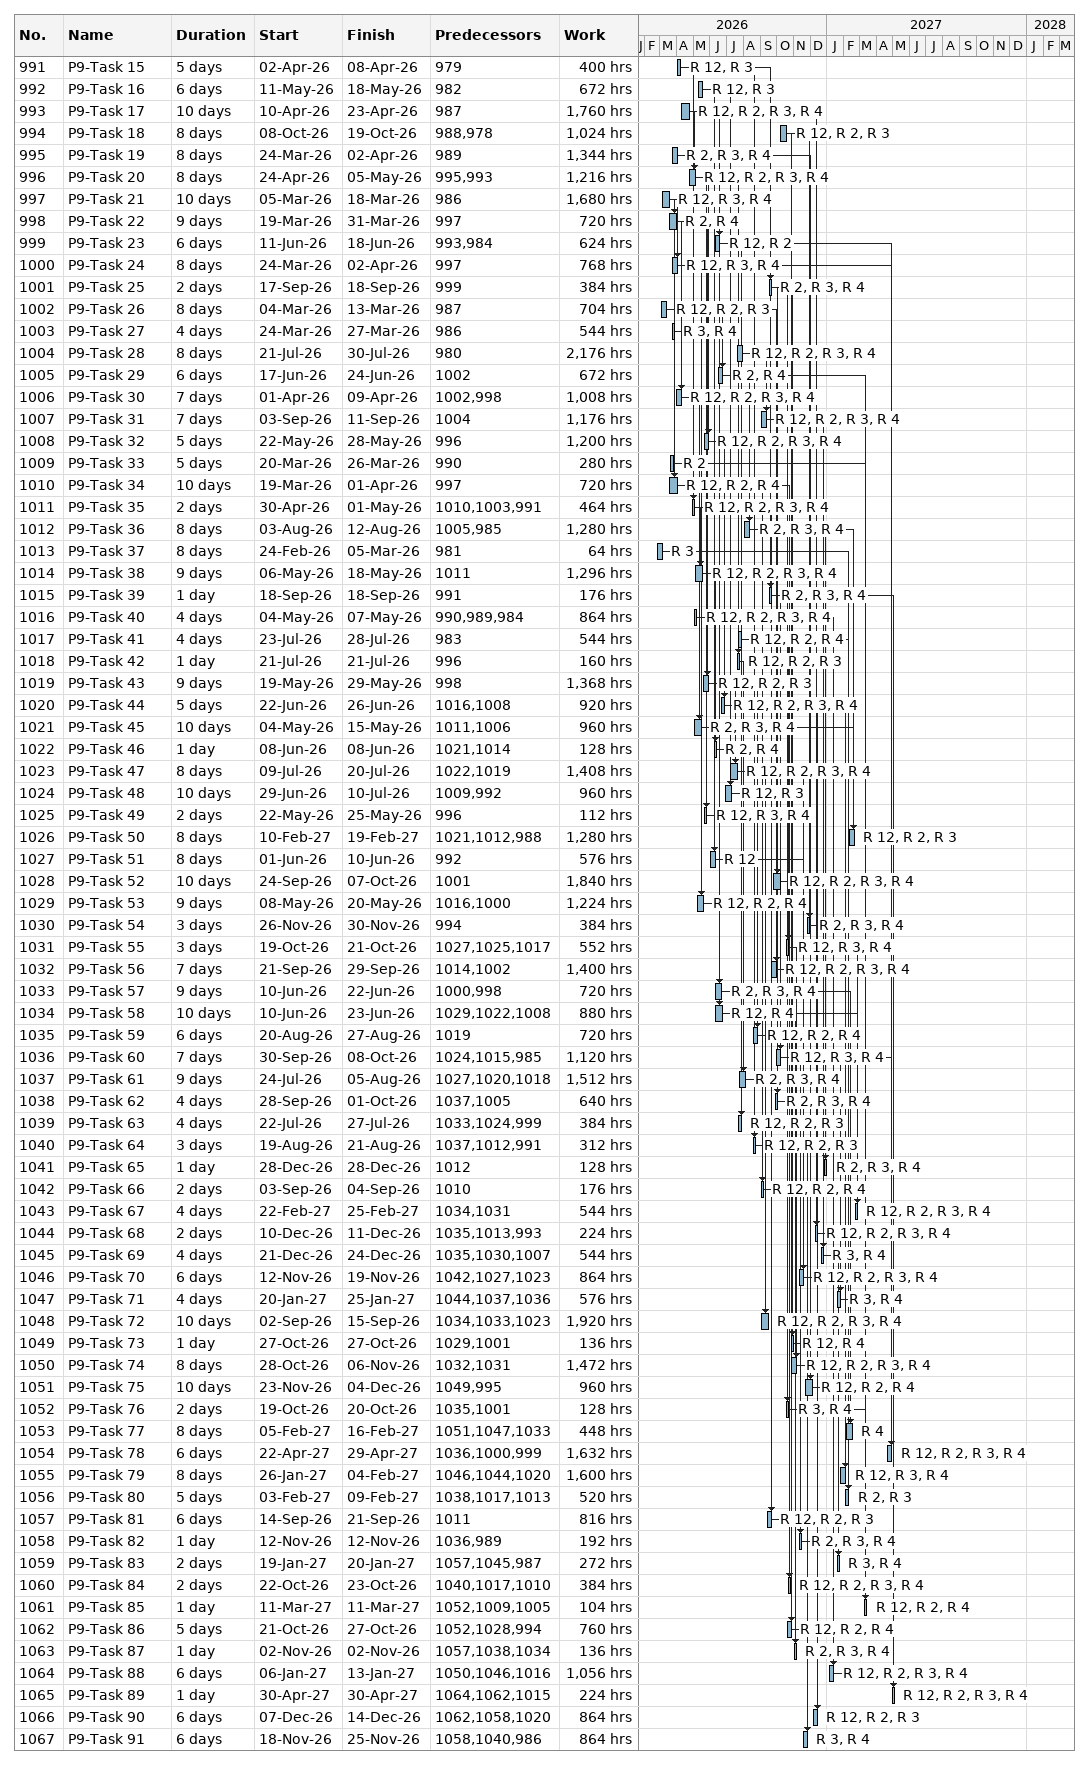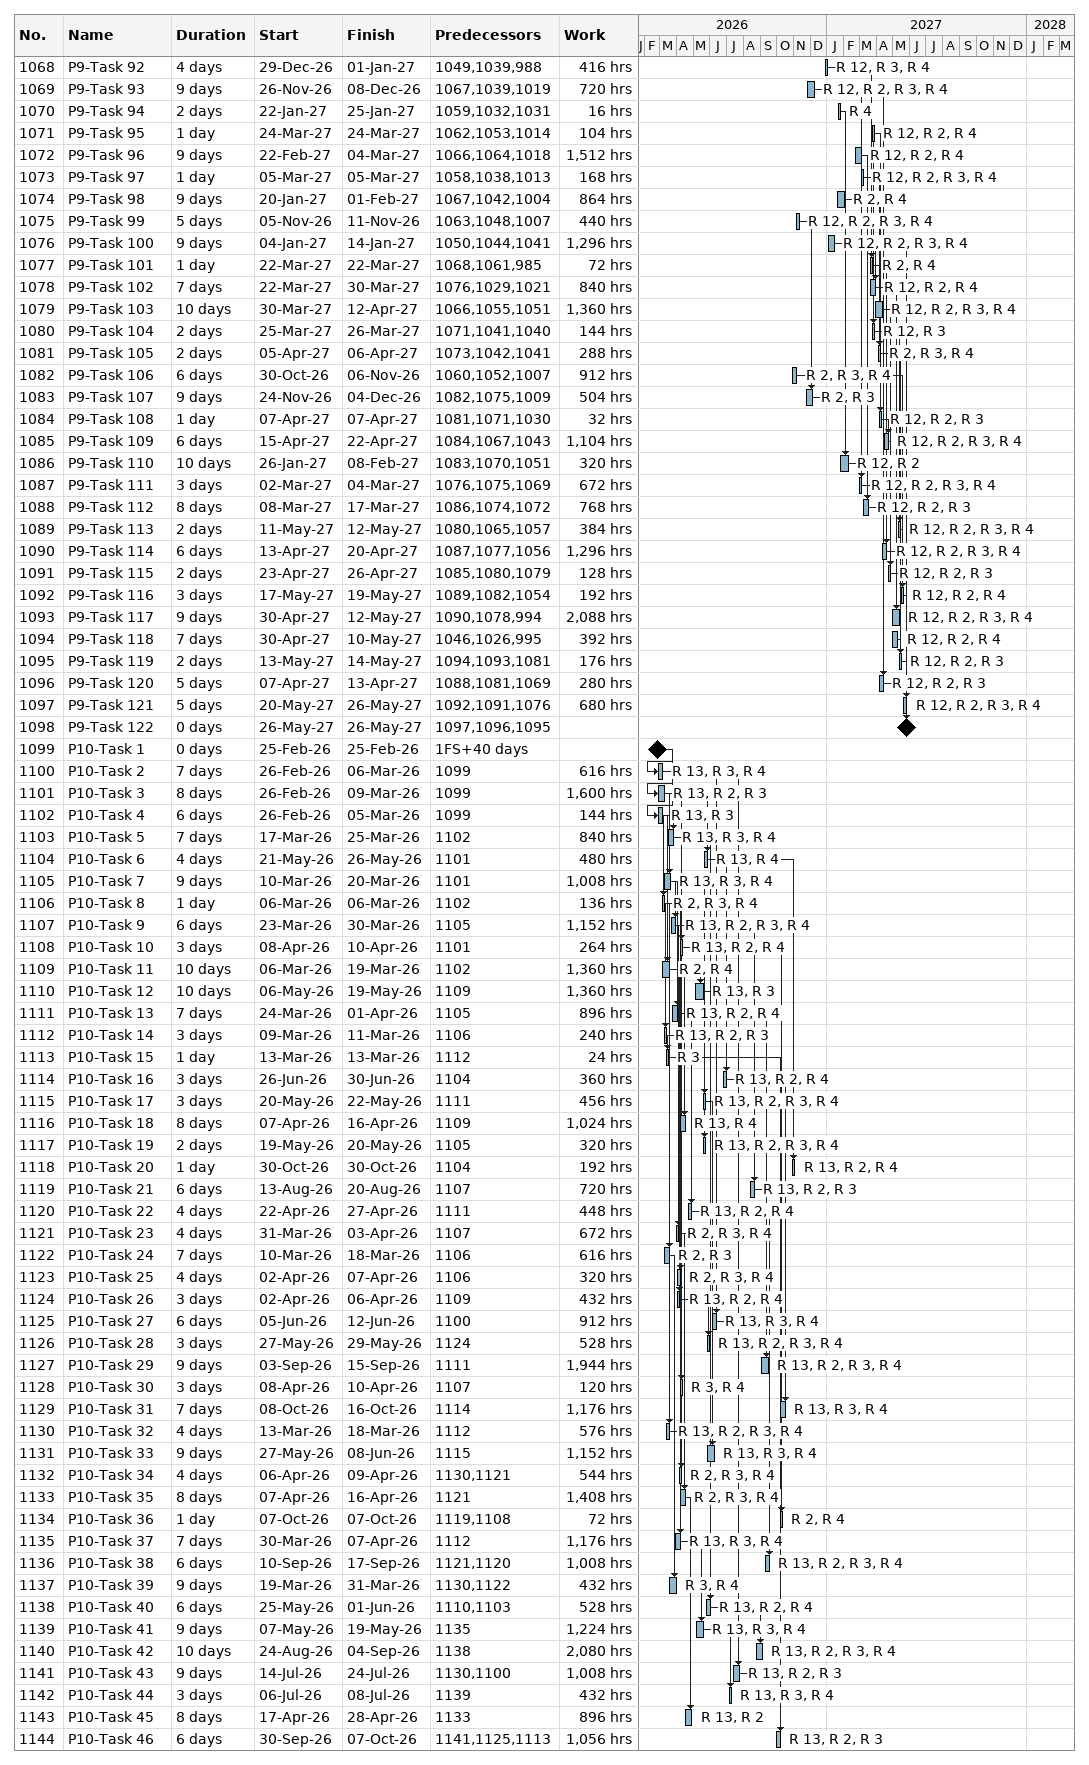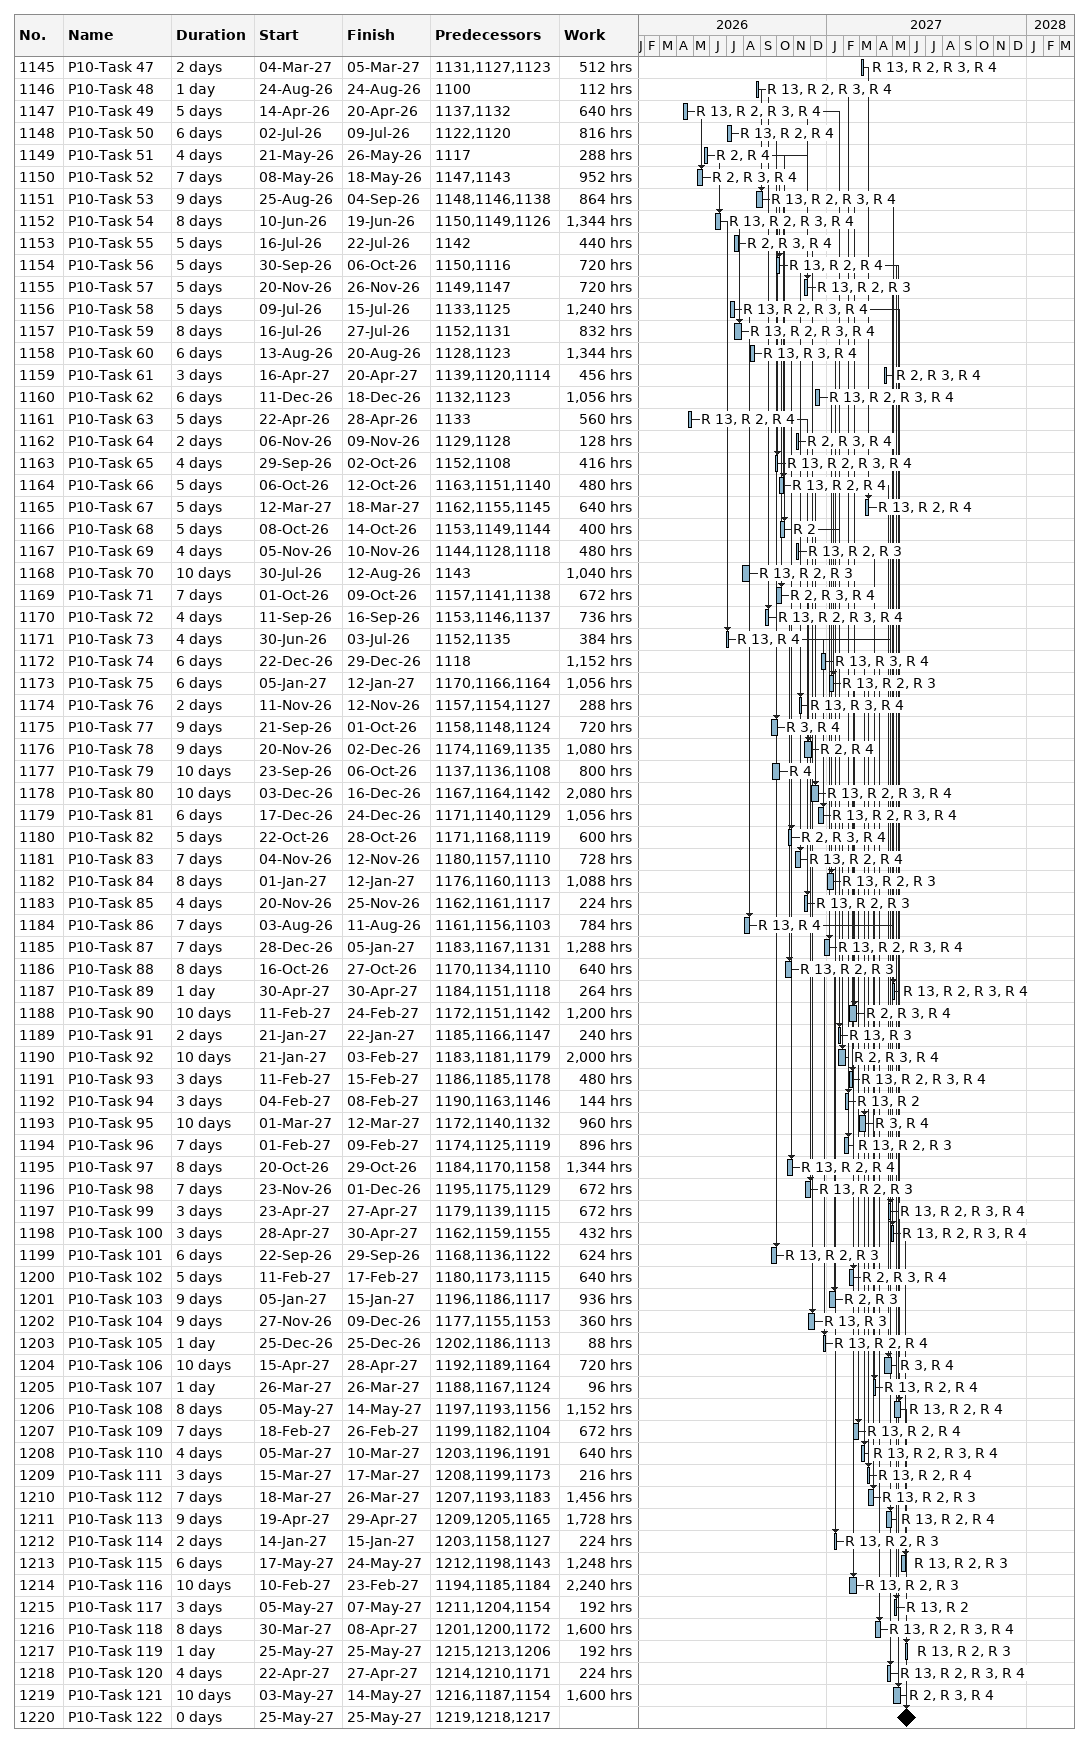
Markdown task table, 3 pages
| ID | Task | Duration | Start | Finish | Predecessors | Resources | Work (h) |
|---|---|---|---|---|---|---|---|
| 991 | P9-Task 15 | 5d | 2026-04-02 | 2026-04-08 | 979 | R 12, R 3 | 400 |
| 992 | P9-Task 16 | 6d | 2026-05-11 | 2026-05-18 | 982 | R 12, R 3 | 672 |
| 993 | P9-Task 17 | 10d | 2026-04-10 | 2026-04-23 | 987 | R 12, R 2, R 3, R 4 | 1760 |
| 994 | P9-Task 18 | 8d | 2026-10-08 | 2026-10-19 | 988, 978 | R 12, R 2, R 3 | 1024 |
| 995 | P9-Task 19 | 8d | 2026-03-24 | 2026-04-02 | 989 | R 2, R 3, R 4 | 1344 |
| 996 | P9-Task 20 | 8d | 2026-04-24 | 2026-05-05 | 995, 993 | R 12, R 2, R 3, R 4 | 1216 |
| 997 | P9-Task 21 | 10d | 2026-03-05 | 2026-03-18 | 986 | R 12, R 3, R 4 | 1680 |
| 998 | P9-Task 22 | 9d | 2026-03-19 | 2026-03-31 | 997 | R 2, R 4 | 720 |
| 999 | P9-Task 23 | 6d | 2026-06-11 | 2026-06-18 | 993, 984 | R 12, R 2 | 624 |
| 1000 | P9-Task 24 | 8d | 2026-03-24 | 2026-04-02 | 997 | R 12, R 3, R 4 | 768 |
| 1001 | P9-Task 25 | 2d | 2026-09-17 | 2026-09-18 | 999 | R 2, R 3, R 4 | 384 |
| 1002 | P9-Task 26 | 8d | 2026-03-04 | 2026-03-13 | 987 | R 12, R 2, R 3 | 704 |
| 1003 | P9-Task 27 | 4d | 2026-03-24 | 2026-03-27 | 986 | R 3, R 4 | 544 |
| 1004 | P9-Task 28 | 8d | 2026-07-21 | 2026-07-30 | 980 | R 12, R 2, R 3, R 4 | 2176 |
| 1005 | P9-Task 29 | 6d | 2026-06-17 | 2026-06-24 | 1002 | R 2, R 4 | 672 |
| 1006 | P9-Task 30 | 7d | 2026-04-01 | 2026-04-09 | 1002, 998 | R 12, R 2, R 3, R 4 | 1008 |
| 1007 | P9-Task 31 | 7d | 2026-09-03 | 2026-09-11 | 1004 | R 12, R 2, R 3, R 4 | 1176 |
| 1008 | P9-Task 32 | 5d | 2026-05-22 | 2026-05-28 | 996 | R 12, R 2, R 3, R 4 | 1200 |
| 1009 | P9-Task 33 | 5d | 2026-03-20 | 2026-03-26 | 990 | R 2 | 280 |
| 1010 | P9-Task 34 | 10d | 2026-03-19 | 2026-04-01 | 997 | R 12, R 2, R 4 | 720 |
| 1011 | P9-Task 35 | 2d | 2026-04-30 | 2026-05-01 | 1010, 1003, 991 | R 12, R 2, R 3, R 4 | 464 |
| 1012 | P9-Task 36 | 8d | 2026-08-03 | 2026-08-12 | 1005, 985 | R 2, R 3, R 4 | 1280 |
| 1013 | P9-Task 37 | 8d | 2026-02-24 | 2026-03-05 | 981 | R 3 | 64 |
| 1014 | P9-Task 38 | 9d | 2026-05-06 | 2026-05-18 | 1011 | R 12, R 2, R 3, R 4 | 1296 |
| 1015 | P9-Task 39 | 1d | 2026-09-18 | 2026-09-18 | 991 | R 2, R 3, R 4 | 176 |
| 1016 | P9-Task 40 | 4d | 2026-05-04 | 2026-05-07 | 990, 989, 984 | R 12, R 2, R 3, R 4 | 864 |
| 1017 | P9-Task 41 | 4d | 2026-07-23 | 2026-07-28 | 983 | R 12, R 2, R 4 | 544 |
| 1018 | P9-Task 42 | 1d | 2026-07-21 | 2026-07-21 | 996 | R 12, R 2, R 3 | 160 |
| 1019 | P9-Task 43 | 9d | 2026-05-19 | 2026-05-29 | 998 | R 12, R 2, R 3 | 1368 |
| 1020 | P9-Task 44 | 5d | 2026-06-22 | 2026-06-26 | 1016, 1008 | R 12, R 2, R 3, R 4 | 920 |
| 1021 | P9-Task 45 | 10d | 2026-05-04 | 2026-05-15 | 1011, 1006 | R 2, R 3, R 4 | 960 |
| 1022 | P9-Task 46 | 1d | 2026-06-08 | 2026-06-08 | 1021, 1014 | R 2, R 4 | 128 |
| 1023 | P9-Task 47 | 8d | 2026-07-09 | 2026-07-20 | 1022, 1019 | R 12, R 2, R 3, R 4 | 1408 |
| 1024 | P9-Task 48 | 10d | 2026-06-29 | 2026-07-10 | 1009, 992 | R 12, R 3 | 960 |
| 1025 | P9-Task 49 | 2d | 2026-05-22 | 2026-05-25 | 996 | R 12, R 3, R 4 | 112 |
| 1026 | P9-Task 50 | 8d | 2027-02-10 | 2027-02-19 | 1021, 1012, 988 | R 12, R 2, R 3 | 1280 |
| 1027 | P9-Task 51 | 8d | 2026-06-01 | 2026-06-10 | 992 | R 12 | 576 |
| 1028 | P9-Task 52 | 10d | 2026-09-24 | 2026-10-07 | 1001 | R 12, R 2, R 3, R 4 | 1840 |
| 1029 | P9-Task 53 | 9d | 2026-05-08 | 2026-05-20 | 1016, 1000 | R 12, R 2, R 4 | 1224 |
| 1030 | P9-Task 54 | 3d | 2026-11-26 | 2026-11-30 | 994 | R 2, R 3, R 4 | 384 |
| 1031 | P9-Task 55 | 3d | 2026-10-19 | 2026-10-21 | 1027, 1025, 1017 | R 12, R 3, R 4 | 552 |
| 1032 | P9-Task 56 | 7d | 2026-09-21 | 2026-09-29 | 1014, 1002 | R 12, R 2, R 3, R 4 | 1400 |
| 1033 | P9-Task 57 | 9d | 2026-06-10 | 2026-06-22 | 1000, 998 | R 2, R 3, R 4 | 720 |
| 1034 | P9-Task 58 | 10d | 2026-06-10 | 2026-06-23 | 1029, 1022, 1008 | R 12, R 4 | 880 |
| 1035 | P9-Task 59 | 6d | 2026-08-20 | 2026-08-27 | 1019 | R 12, R 2, R 4 | 720 |
| 1036 | P9-Task 60 | 7d | 2026-09-30 | 2026-10-08 | 1024, 1015, 985 | R 12, R 3, R 4 | 1120 |
| 1037 | P9-Task 61 | 9d | 2026-07-24 | 2026-08-05 | 1027, 1020, 1018 | R 2, R 3, R 4 | 1512 |
| 1038 | P9-Task 62 | 4d | 2026-09-28 | 2026-10-01 | 1037, 1005 | R 2, R 3, R 4 | 640 |
| 1039 | P9-Task 63 | 4d | 2026-07-22 | 2026-07-27 | 1033, 1024, 999 | R 12, R 2, R 3 | 384 |
| 1040 | P9-Task 64 | 3d | 2026-08-19 | 2026-08-21 | 1037, 1012, 991 | R 12, R 2, R 3 | 312 |
| 1041 | P9-Task 65 | 1d | 2026-12-28 | 2026-12-28 | 1012 | R 2, R 3, R 4 | 128 |
| 1042 | P9-Task 66 | 2d | 2026-09-03 | 2026-09-04 | 1010 | R 12, R 2, R 4 | 176 |
| 1043 | P9-Task 67 | 4d | 2027-02-22 | 2027-02-25 | 1034, 1031 | R 12, R 2, R 3, R 4 | 544 |
| 1044 | P9-Task 68 | 2d | 2026-12-10 | 2026-12-11 | 1035, 1013, 993 | R 12, R 2, R 3, R 4 | 224 |
| 1045 | P9-Task 69 | 4d | 2026-12-21 | 2026-12-24 | 1035, 1030, 1007 | R 3, R 4 | 544 |
| 1046 | P9-Task 70 | 6d | 2026-11-12 | 2026-11-19 | 1042, 1027, 1023 | R 12, R 2, R 3, R 4 | 864 |
| 1047 | P9-Task 71 | 4d | 2027-01-20 | 2027-01-25 | 1044, 1037, 1036 | R 3, R 4 | 576 |
| 1048 | P9-Task 72 | 10d | 2026-09-02 | 2026-09-15 | 1034, 1033, 1023 | R 12, R 2, R 3, R 4 | 1920 |
| 1049 | P9-Task 73 | 1d | 2026-10-27 | 2026-10-27 | 1029, 1001 | R 12, R 4 | 136 |
| 1050 | P9-Task 74 | 8d | 2026-10-28 | 2026-11-06 | 1032, 1031 | R 12, R 2, R 3, R 4 | 1472 |
| 1051 | P9-Task 75 | 10d | 2026-11-23 | 2026-12-04 | 1049, 995 | R 12, R 2, R 4 | 960 |
| 1052 | P9-Task 76 | 2d | 2026-10-19 | 2026-10-20 | 1035, 1001 | R 3, R 4 | 128 |
| 1053 | P9-Task 77 | 8d | 2027-02-05 | 2027-02-16 | 1051, 1047, 1033 | R 4 | 448 |
| 1054 | P9-Task 78 | 6d | 2027-04-22 | 2027-04-29 | 1036, 1000, 999 | R 12, R 2, R 3, R 4 | 1632 |
| 1055 | P9-Task 79 | 8d | 2027-01-26 | 2027-02-04 | 1046, 1044, 1020 | R 12, R 3, R 4 | 1600 |
| 1056 | P9-Task 80 | 5d | 2027-02-03 | 2027-02-09 | 1038, 1017, 1013 | R 2, R 3 | 520 |
| 1057 | P9-Task 81 | 6d | 2026-09-14 | 2026-09-21 | 1011 | R 12, R 2, R 3 | 816 |
| 1058 | P9-Task 82 | 1d | 2026-11-12 | 2026-11-12 | 1036, 989 | R 2, R 3, R 4 | 192 |
| 1059 | P9-Task 83 | 2d | 2027-01-19 | 2027-01-20 | 1057, 1045, 987 | R 3, R 4 | 272 |
| 1060 | P9-Task 84 | 2d | 2026-10-22 | 2026-10-23 | 1040, 1017, 1010 | R 12, R 2, R 3, R 4 | 384 |
| 1061 | P9-Task 85 | 1d | 2027-03-11 | 2027-03-11 | 1052, 1009, 1005 | R 12, R 2, R 4 | 104 |
| 1062 | P9-Task 86 | 5d | 2026-10-21 | 2026-10-27 | 1052, 1028, 994 | R 12, R 2, R 4 | 760 |
| 1063 | P9-Task 87 | 1d | 2026-11-02 | 2026-11-02 | 1057, 1038, 1034 | R 2, R 3, R 4 | 136 |
| 1064 | P9-Task 88 | 6d | 2027-01-06 | 2027-01-13 | 1050, 1046, 1016 | R 12, R 2, R 3, R 4 | 1056 |
| 1065 | P9-Task 89 | 1d | 2027-04-30 | 2027-04-30 | 1064, 1062, 1015 | R 12, R 2, R 3, R 4 | 224 |
| 1066 | P9-Task 90 | 6d | 2026-12-07 | 2026-12-14 | 1062, 1058, 1020 | R 12, R 2, R 3 | 864 |
| 1067 | P9-Task 91 | 6d | 2026-11-18 | 2026-11-25 | 1058, 1040, 986 | R 3, R 4 | 864 |
| 1068 | P9-Task 92 | 4d | 2026-12-29 | 2027-01-01 | 1049, 1039, 988 | R 12, R 3, R 4 | 416 |
| 1069 | P9-Task 93 | 9d | 2026-11-26 | 2026-12-08 | 1067, 1039, 1019 | R 12, R 2, R 3, R 4 | 720 |
| 1070 | P9-Task 94 | 2d | 2027-01-22 | 2027-01-25 | 1059, 1032, 1031 | R 4 | 16 |
| 1071 | P9-Task 95 | 1d | 2027-03-24 | 2027-03-24 | 1062, 1053, 1014 | R 12, R 2, R 4 | 104 |
| 1072 | P9-Task 96 | 9d | 2027-02-22 | 2027-03-04 | 1066, 1064, 1018 | R 12, R 2, R 4 | 1512 |
| 1073 | P9-Task 97 | 1d | 2027-03-05 | 2027-03-05 | 1058, 1038, 1013 | R 12, R 2, R 3, R 4 | 168 |
| 1074 | P9-Task 98 | 9d | 2027-01-20 | 2027-02-01 | 1067, 1042, 1004 | R 2, R 4 | 864 |
| 1075 | P9-Task 99 | 5d | 2026-11-05 | 2026-11-11 | 1063, 1048, 1007 | R 12, R 2, R 3, R 4 | 440 |
| 1076 | P9-Task 100 | 9d | 2027-01-04 | 2027-01-14 | 1050, 1044, 1041 | R 12, R 2, R 3, R 4 | 1296 |
| 1077 | P9-Task 101 | 1d | 2027-03-22 | 2027-03-22 | 1068, 1061, 985 | R 2, R 4 | 72 |
| 1078 | P9-Task 102 | 7d | 2027-03-22 | 2027-03-30 | 1076, 1029, 1021 | R 12, R 2, R 4 | 840 |
| 1079 | P9-Task 103 | 10d | 2027-03-30 | 2027-04-12 | 1066, 1055, 1051 | R 12, R 2, R 3, R 4 | 1360 |
| 1080 | P9-Task 104 | 2d | 2027-03-25 | 2027-03-26 | 1071, 1041, 1040 | R 12, R 3 | 144 |
| 1081 | P9-Task 105 | 2d | 2027-04-05 | 2027-04-06 | 1073, 1042, 1041 | R 2, R 3, R 4 | 288 |
| 1082 | P9-Task 106 | 6d | 2026-10-30 | 2026-11-06 | 1060, 1052, 1007 | R 2, R 3, R 4 | 912 |
| 1083 | P9-Task 107 | 9d | 2026-11-24 | 2026-12-04 | 1082, 1075, 1009 | R 2, R 3 | 504 |
| 1084 | P9-Task 108 | 1d | 2027-04-07 | 2027-04-07 | 1081, 1071, 1030 | R 12, R 2, R 3 | 32 |
| 1085 | P9-Task 109 | 6d | 2027-04-15 | 2027-04-22 | 1084, 1067, 1043 | R 12, R 2, R 3, R 4 | 1104 |
| 1086 | P9-Task 110 | 10d | 2027-01-26 | 2027-02-08 | 1083, 1070, 1051 | R 12, R 2 | 320 |
| 1087 | P9-Task 111 | 3d | 2027-03-02 | 2027-03-04 | 1076, 1075, 1069 | R 12, R 2, R 3, R 4 | 672 |
| 1088 | P9-Task 112 | 8d | 2027-03-08 | 2027-03-17 | 1086, 1074, 1072 | R 12, R 2, R 3 | 768 |
| 1089 | P9-Task 113 | 2d | 2027-05-11 | 2027-05-12 | 1080, 1065, 1057 | R 12, R 2, R 3, R 4 | 384 |
| 1090 | P9-Task 114 | 6d | 2027-04-13 | 2027-04-20 | 1087, 1077, 1056 | R 12, R 2, R 3, R 4 | 1296 |
| 1091 | P9-Task 115 | 2d | 2027-04-23 | 2027-04-26 | 1085, 1080, 1079 | R 12, R 2, R 3 | 128 |
| 1092 | P9-Task 116 | 3d | 2027-05-17 | 2027-05-19 | 1089, 1082, 1054 | R 12, R 2, R 4 | 192 |
| 1093 | P9-Task 117 | 9d | 2027-04-30 | 2027-05-12 | 1090, 1078, 994 | R 12, R 2, R 3, R 4 | 2088 |
| 1094 | P9-Task 118 | 7d | 2027-04-30 | 2027-05-10 | 1046, 1026, 995 | R 12, R 2, R 4 | 392 |
| 1095 | P9-Task 119 | 2d | 2027-05-13 | 2027-05-14 | 1094, 1093, 1081 | R 12, R 2, R 3 | 176 |
| 1096 | P9-Task 120 | 5d | 2027-04-07 | 2027-04-13 | 1088, 1081, 1069 | R 12, R 2, R 3 | 280 |
| 1097 | P9-Task 121 | 5d | 2027-05-20 | 2027-05-26 | 1092, 1091, 1076 | R 12, R 2, R 3, R 4 | 680 |
| 1098 | P9-Task 122 | 0d | 2027-05-26 | 2027-05-26 | 1097, 1096, 1095 |  |  |
| 1099 | P10-Task 1 | 0d | 2026-02-25 | 2026-02-25 | 1FS+40d |  |  |
| 1100 | P10-Task 2 | 7d | 2026-02-26 | 2026-03-06 | 1099 | R 13, R 3, R 4 | 616 |
| 1101 | P10-Task 3 | 8d | 2026-02-26 | 2026-03-09 | 1099 | R 13, R 2, R 3 | 1600 |
| 1102 | P10-Task 4 | 6d | 2026-02-26 | 2026-03-05 | 1099 | R 13, R 3 | 144 |
| 1103 | P10-Task 5 | 7d | 2026-03-17 | 2026-03-25 | 1102 | R 13, R 3, R 4 | 840 |
| 1104 | P10-Task 6 | 4d | 2026-05-21 | 2026-05-26 | 1101 | R 13, R 4 | 480 |
| 1105 | P10-Task 7 | 9d | 2026-03-10 | 2026-03-20 | 1101 | R 13, R 3, R 4 | 1008 |
| 1106 | P10-Task 8 | 1d | 2026-03-06 | 2026-03-06 | 1102 | R 2, R 3, R 4 | 136 |
| 1107 | P10-Task 9 | 6d | 2026-03-23 | 2026-03-30 | 1105 | R 13, R 2, R 3, R 4 | 1152 |
| 1108 | P10-Task 10 | 3d | 2026-04-08 | 2026-04-10 | 1101 | R 13, R 2, R 4 | 264 |
| 1109 | P10-Task 11 | 10d | 2026-03-06 | 2026-03-19 | 1102 | R 2, R 4 | 1360 |
| 1110 | P10-Task 12 | 10d | 2026-05-06 | 2026-05-19 | 1109 | R 13, R 3 | 1360 |
| 1111 | P10-Task 13 | 7d | 2026-03-24 | 2026-04-01 | 1105 | R 13, R 2, R 4 | 896 |
| 1112 | P10-Task 14 | 3d | 2026-03-09 | 2026-03-11 | 1106 | R 13, R 2, R 3 | 240 |
| 1113 | P10-Task 15 | 1d | 2026-03-13 | 2026-03-13 | 1112 | R 3 | 24 |
| 1114 | P10-Task 16 | 3d | 2026-06-26 | 2026-06-30 | 1104 | R 13, R 2, R 4 | 360 |
| 1115 | P10-Task 17 | 3d | 2026-05-20 | 2026-05-22 | 1111 | R 13, R 2, R 3, R 4 | 456 |
| 1116 | P10-Task 18 | 8d | 2026-04-07 | 2026-04-16 | 1109 | R 13, R 4 | 1024 |
| 1117 | P10-Task 19 | 2d | 2026-05-19 | 2026-05-20 | 1105 | R 13, R 2, R 3, R 4 | 320 |
| 1118 | P10-Task 20 | 1d | 2026-10-30 | 2026-10-30 | 1104 | R 13, R 2, R 4 | 192 |
| 1119 | P10-Task 21 | 6d | 2026-08-13 | 2026-08-20 | 1107 | R 13, R 2, R 3 | 720 |
| 1120 | P10-Task 22 | 4d | 2026-04-22 | 2026-04-27 | 1111 | R 13, R 2, R 4 | 448 |
| 1121 | P10-Task 23 | 4d | 2026-03-31 | 2026-04-03 | 1107 | R 2, R 3, R 4 | 672 |
| 1122 | P10-Task 24 | 7d | 2026-03-10 | 2026-03-18 | 1106 | R 2, R 3 | 616 |
| 1123 | P10-Task 25 | 4d | 2026-04-02 | 2026-04-07 | 1106 | R 2, R 3, R 4 | 320 |
| 1124 | P10-Task 26 | 3d | 2026-04-02 | 2026-04-06 | 1109 | R 13, R 2, R 4 | 432 |
| 1125 | P10-Task 27 | 6d | 2026-06-05 | 2026-06-12 | 1100 | R 13, R 3, R 4 | 912 |
| 1126 | P10-Task 28 | 3d | 2026-05-27 | 2026-05-29 | 1124 | R 13, R 2, R 3, R 4 | 528 |
| 1127 | P10-Task 29 | 9d | 2026-09-03 | 2026-09-15 | 1111 | R 13, R 2, R 3, R 4 | 1944 |
| 1128 | P10-Task 30 | 3d | 2026-04-08 | 2026-04-10 | 1107 | R 3, R 4 | 120 |
| 1129 | P10-Task 31 | 7d | 2026-10-08 | 2026-10-16 | 1114 | R 13, R 3, R 4 | 1176 |
| 1130 | P10-Task 32 | 4d | 2026-03-13 | 2026-03-18 | 1112 | R 13, R 2, R 3, R 4 | 576 |
| 1131 | P10-Task 33 | 9d | 2026-05-27 | 2026-06-08 | 1115 | R 13, R 3, R 4 | 1152 |
| 1132 | P10-Task 34 | 4d | 2026-04-06 | 2026-04-09 | 1130, 1121 | R 2, R 3, R 4 | 544 |
| 1133 | P10-Task 35 | 8d | 2026-04-07 | 2026-04-16 | 1121 | R 2, R 3, R 4 | 1408 |
| 1134 | P10-Task 36 | 1d | 2026-10-07 | 2026-10-07 | 1119, 1108 | R 2, R 4 | 72 |
| 1135 | P10-Task 37 | 7d | 2026-03-30 | 2026-04-07 | 1112 | R 13, R 3, R 4 | 1176 |
| 1136 | P10-Task 38 | 6d | 2026-09-10 | 2026-09-17 | 1121, 1120 | R 13, R 2, R 3, R 4 | 1008 |
| 1137 | P10-Task 39 | 9d | 2026-03-19 | 2026-03-31 | 1130, 1122 | R 3, R 4 | 432 |
| 1138 | P10-Task 40 | 6d | 2026-05-25 | 2026-06-01 | 1110, 1103 | R 13, R 2, R 4 | 528 |
| 1139 | P10-Task 41 | 9d | 2026-05-07 | 2026-05-19 | 1135 | R 13, R 3, R 4 | 1224 |
| 1140 | P10-Task 42 | 10d | 2026-08-24 | 2026-09-04 | 1138 | R 13, R 2, R 3, R 4 | 2080 |
| 1141 | P10-Task 43 | 9d | 2026-07-14 | 2026-07-24 | 1130, 1100 | R 13, R 2, R 3 | 1008 |
| 1142 | P10-Task 44 | 3d | 2026-07-06 | 2026-07-08 | 1139 | R 13, R 3, R 4 | 432 |
| 1143 | P10-Task 45 | 8d | 2026-04-17 | 2026-04-28 | 1133 | R 13, R 2 | 896 |
| 1144 | P10-Task 46 | 6d | 2026-09-30 | 2026-10-07 | 1141, 1125, 1113 | R 13, R 2, R 3 | 1056 |
| 1145 | P10-Task 47 | 2d | 2027-03-04 | 2027-03-05 | 1131, 1127, 1123 | R 13, R 2, R 3, R 4 | 512 |
| 1146 | P10-Task 48 | 1d | 2026-08-24 | 2026-08-24 | 1100 | R 13, R 2, R 3, R 4 | 112 |
| 1147 | P10-Task 49 | 5d | 2026-04-14 | 2026-04-20 | 1137, 1132 | R 13, R 2, R 3, R 4 | 640 |
| 1148 | P10-Task 50 | 6d | 2026-07-02 | 2026-07-09 | 1122, 1120 | R 13, R 2, R 4 | 816 |
| 1149 | P10-Task 51 | 4d | 2026-05-21 | 2026-05-26 | 1117 | R 2, R 4 | 288 |
| 1150 | P10-Task 52 | 7d | 2026-05-08 | 2026-05-18 | 1147, 1143 | R 2, R 3, R 4 | 952 |
| 1151 | P10-Task 53 | 9d | 2026-08-25 | 2026-09-04 | 1148, 1146, 1138 | R 13, R 2, R 3, R 4 | 864 |
| 1152 | P10-Task 54 | 8d | 2026-06-10 | 2026-06-19 | 1150, 1149, 1126 | R 13, R 2, R 3, R 4 | 1344 |
| 1153 | P10-Task 55 | 5d | 2026-07-16 | 2026-07-22 | 1142 | R 2, R 3, R 4 | 440 |
| 1154 | P10-Task 56 | 5d | 2026-09-30 | 2026-10-06 | 1150, 1116 | R 13, R 2, R 4 | 720 |
| 1155 | P10-Task 57 | 5d | 2026-11-20 | 2026-11-26 | 1149, 1147 | R 13, R 2, R 3 | 720 |
| 1156 | P10-Task 58 | 5d | 2026-07-09 | 2026-07-15 | 1133, 1125 | R 13, R 2, R 3, R 4 | 1240 |
| 1157 | P10-Task 59 | 8d | 2026-07-16 | 2026-07-27 | 1152, 1131 | R 13, R 2, R 3, R 4 | 832 |
| 1158 | P10-Task 60 | 6d | 2026-08-13 | 2026-08-20 | 1128, 1123 | R 13, R 3, R 4 | 1344 |
| 1159 | P10-Task 61 | 3d | 2027-04-16 | 2027-04-20 | 1139, 1120, 1114 | R 2, R 3, R 4 | 456 |
| 1160 | P10-Task 62 | 6d | 2026-12-11 | 2026-12-18 | 1132, 1123 | R 13, R 2, R 3, R 4 | 1056 |
| 1161 | P10-Task 63 | 5d | 2026-04-22 | 2026-04-28 | 1133 | R 13, R 2, R 4 | 560 |
| 1162 | P10-Task 64 | 2d | 2026-11-06 | 2026-11-09 | 1129, 1128 | R 2, R 3, R 4 | 128 |
| 1163 | P10-Task 65 | 4d | 2026-09-29 | 2026-10-02 | 1152, 1108 | R 13, R 2, R 3, R 4 | 416 |
| 1164 | P10-Task 66 | 5d | 2026-10-06 | 2026-10-12 | 1163, 1151, 1140 | R 13, R 2, R 4 | 480 |
| 1165 | P10-Task 67 | 5d | 2027-03-12 | 2027-03-18 | 1162, 1155, 1145 | R 13, R 2, R 4 | 640 |
| 1166 | P10-Task 68 | 5d | 2026-10-08 | 2026-10-14 | 1153, 1149, 1144 | R 2 | 400 |
| 1167 | P10-Task 69 | 4d | 2026-11-05 | 2026-11-10 | 1144, 1128, 1118 | R 13, R 2, R 3 | 480 |
| 1168 | P10-Task 70 | 10d | 2026-07-30 | 2026-08-12 | 1143 | R 13, R 2, R 3 | 1040 |
| 1169 | P10-Task 71 | 7d | 2026-10-01 | 2026-10-09 | 1157, 1141, 1138 | R 2, R 3, R 4 | 672 |
| 1170 | P10-Task 72 | 4d | 2026-09-11 | 2026-09-16 | 1153, 1146, 1137 | R 13, R 2, R 3, R 4 | 736 |
| 1171 | P10-Task 73 | 4d | 2026-06-30 | 2026-07-03 | 1152, 1135 | R 13, R 4 | 384 |
| 1172 | P10-Task 74 | 6d | 2026-12-22 | 2026-12-29 | 1118 | R 13, R 3, R 4 | 1152 |
| 1173 | P10-Task 75 | 6d | 2027-01-05 | 2027-01-12 | 1170, 1166, 1164 | R 13, R 2, R 3 | 1056 |
| 1174 | P10-Task 76 | 2d | 2026-11-11 | 2026-11-12 | 1157, 1154, 1127 | R 13, R 3, R 4 | 288 |
| 1175 | P10-Task 77 | 9d | 2026-09-21 | 2026-10-01 | 1158, 1148, 1124 | R 3, R 4 | 720 |
| 1176 | P10-Task 78 | 9d | 2026-11-20 | 2026-12-02 | 1174, 1169, 1135 | R 2, R 4 | 1080 |
| 1177 | P10-Task 79 | 10d | 2026-09-23 | 2026-10-06 | 1137, 1136, 1108 | R 4 | 800 |
| 1178 | P10-Task 80 | 10d | 2026-12-03 | 2026-12-16 | 1167, 1164, 1142 | R 13, R 2, R 3, R 4 | 2080 |
| 1179 | P10-Task 81 | 6d | 2026-12-17 | 2026-12-24 | 1171, 1140, 1129 | R 13, R 2, R 3, R 4 | 1056 |
| 1180 | P10-Task 82 | 5d | 2026-10-22 | 2026-10-28 | 1171, 1168, 1119 | R 2, R 3, R 4 | 600 |
| 1181 | P10-Task 83 | 7d | 2026-11-04 | 2026-11-12 | 1180, 1157, 1110 | R 13, R 2, R 4 | 728 |
| 1182 | P10-Task 84 | 8d | 2027-01-01 | 2027-01-12 | 1176, 1160, 1113 | R 13, R 2, R 3 | 1088 |
| 1183 | P10-Task 85 | 4d | 2026-11-20 | 2026-11-25 | 1162, 1161, 1117 | R 13, R 2, R 3 | 224 |
| 1184 | P10-Task 86 | 7d | 2026-08-03 | 2026-08-11 | 1161, 1156, 1103 | R 13, R 4 | 784 |
| 1185 | P10-Task 87 | 7d | 2026-12-28 | 2027-01-05 | 1183, 1167, 1131 | R 13, R 2, R 3, R 4 | 1288 |
| 1186 | P10-Task 88 | 8d | 2026-10-16 | 2026-10-27 | 1170, 1134, 1110 | R 13, R 2, R 3 | 640 |
| 1187 | P10-Task 89 | 1d | 2027-04-30 | 2027-04-30 | 1184, 1151, 1118 | R 13, R 2, R 3, R 4 | 264 |
| 1188 | P10-Task 90 | 10d | 2027-02-11 | 2027-02-24 | 1172, 1151, 1142 | R 2, R 3, R 4 | 1200 |
| 1189 | P10-Task 91 | 2d | 2027-01-21 | 2027-01-22 | 1185, 1166, 1147 | R 13, R 3 | 240 |
| 1190 | P10-Task 92 | 10d | 2027-01-21 | 2027-02-03 | 1183, 1181, 1179 | R 2, R 3, R 4 | 2000 |
| 1191 | P10-Task 93 | 3d | 2027-02-11 | 2027-02-15 | 1186, 1185, 1178 | R 13, R 2, R 3, R 4 | 480 |
| 1192 | P10-Task 94 | 3d | 2027-02-04 | 2027-02-08 | 1190, 1163, 1146 | R 13, R 2 | 144 |
| 1193 | P10-Task 95 | 10d | 2027-03-01 | 2027-03-12 | 1172, 1140, 1132 | R 3, R 4 | 960 |
| 1194 | P10-Task 96 | 7d | 2027-02-01 | 2027-02-09 | 1174, 1125, 1119 | R 13, R 2, R 3 | 896 |
| 1195 | P10-Task 97 | 8d | 2026-10-20 | 2026-10-29 | 1184, 1170, 1158 | R 13, R 2, R 4 | 1344 |
| 1196 | P10-Task 98 | 7d | 2026-11-23 | 2026-12-01 | 1195, 1175, 1129 | R 13, R 2, R 3 | 672 |
| 1197 | P10-Task 99 | 3d | 2027-04-23 | 2027-04-27 | 1179, 1139, 1115 | R 13, R 2, R 3, R 4 | 672 |
| 1198 | P10-Task 100 | 3d | 2027-04-28 | 2027-04-30 | 1162, 1159, 1155 | R 13, R 2, R 3, R 4 | 432 |
| 1199 | P10-Task 101 | 6d | 2026-09-22 | 2026-09-29 | 1168, 1136, 1122 | R 13, R 2, R 3 | 624 |
| 1200 | P10-Task 102 | 5d | 2027-02-11 | 2027-02-17 | 1180, 1173, 1115 | R 2, R 3, R 4 | 640 |
| 1201 | P10-Task 103 | 9d | 2027-01-05 | 2027-01-15 | 1196, 1186, 1117 | R 2, R 3 | 936 |
| 1202 | P10-Task 104 | 9d | 2026-11-27 | 2026-12-09 | 1177, 1155, 1153 | R 13, R 3 | 360 |
| 1203 | P10-Task 105 | 1d | 2026-12-25 | 2026-12-25 | 1202, 1186, 1113 | R 13, R 2, R 4 | 88 |
| 1204 | P10-Task 106 | 10d | 2027-04-15 | 2027-04-28 | 1192, 1189, 1164 | R 3, R 4 | 720 |
| 1205 | P10-Task 107 | 1d | 2027-03-26 | 2027-03-26 | 1188, 1167, 1124 | R 13, R 2, R 4 | 96 |
| 1206 | P10-Task 108 | 8d | 2027-05-05 | 2027-05-14 | 1197, 1193, 1156 | R 13, R 2, R 4 | 1152 |
| 1207 | P10-Task 109 | 7d | 2027-02-18 | 2027-02-26 | 1199, 1182, 1104 | R 13, R 2, R 4 | 672 |
| 1208 | P10-Task 110 | 4d | 2027-03-05 | 2027-03-10 | 1203, 1196, 1191 | R 13, R 2, R 3, R 4 | 640 |
| 1209 | P10-Task 111 | 3d | 2027-03-15 | 2027-03-17 | 1208, 1199, 1173 | R 13, R 2, R 4 | 216 |
| 1210 | P10-Task 112 | 7d | 2027-03-18 | 2027-03-26 | 1207, 1193, 1183 | R 13, R 2, R 3 | 1456 |
| 1211 | P10-Task 113 | 9d | 2027-04-19 | 2027-04-29 | 1209, 1205, 1165 | R 13, R 2, R 4 | 1728 |
| 1212 | P10-Task 114 | 2d | 2027-01-14 | 2027-01-15 | 1203, 1158, 1127 | R 13, R 2, R 3 | 224 |
| 1213 | P10-Task 115 | 6d | 2027-05-17 | 2027-05-24 | 1212, 1198, 1143 | R 13, R 2, R 3 | 1248 |
| 1214 | P10-Task 116 | 10d | 2027-02-10 | 2027-02-23 | 1194, 1185, 1184 | R 13, R 2, R 3 | 2240 |
| 1215 | P10-Task 117 | 3d | 2027-05-05 | 2027-05-07 | 1211, 1204, 1154 | R 13, R 2 | 192 |
| 1216 | P10-Task 118 | 8d | 2027-03-30 | 2027-04-08 | 1201, 1200, 1172 | R 13, R 2, R 3, R 4 | 1600 |
| 1217 | P10-Task 119 | 1d | 2027-05-25 | 2027-05-25 | 1215, 1213, 1206 | R 13, R 2, R 3 | 192 |
| 1218 | P10-Task 120 | 4d | 2027-04-22 | 2027-04-27 | 1214, 1210, 1171 | R 13, R 2, R 3, R 4 | 224 |
| 1219 | P10-Task 121 | 10d | 2027-05-03 | 2027-05-14 | 1216, 1187, 1154 | R 2, R 3, R 4 | 1600 |
| 1220 | P10-Task 122 | 0d | 2027-05-25 | 2027-05-25 | 1219, 1218, 1217 |  |  |
